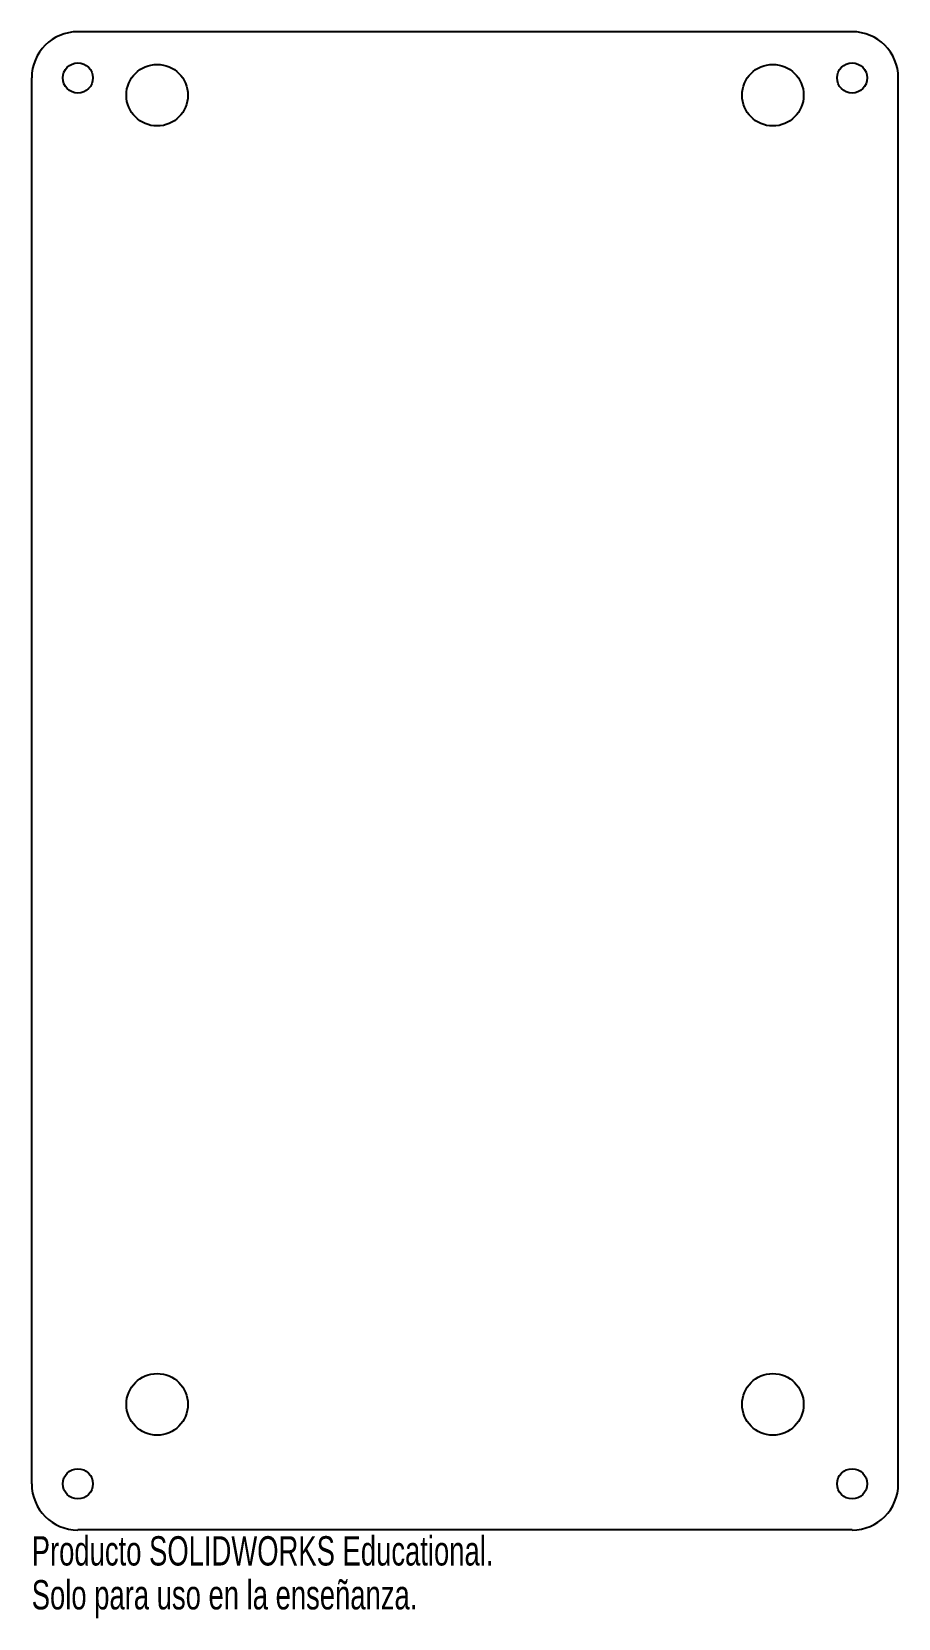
# Model space of a CAD drawing. Header units: inches. Extents: x -2.8 to 2.8, y 1.7 to 12.
import ezdxf

# ---------------------------------------------------------------- set-up
doc = ezdxf.new("R2010")
doc.units = ezdxf.units.IN
doc.header["$MEASUREMENT"] = 0
doc.styles.add('SLDTEXTSTYLE0', font='TXT', dxfattribs={"width": 0.7})

msp = doc.modelspace()

# ---------------------------------------------------------------- linework, layer by layer
at = {"color": 7, "linetype": 'Continuous', "lineweight": 25}
for p, q in [((2.515, 12.035), (-2.515, 12.035)), ((-2.815, 2.607), (-2.815, 11.735)), ((2.815, 2.607), (2.815, 11.735)), ((2.515, 2.308), (-2.515, 2.308))]:
    msp.add_line(p, q, dxfattribs=at)
for centre, radius in [((-2.515, 11.735), 0.098), ((-2, 11.623), 0.2), ((2, 11.623), 0.2), ((2.515, 11.735), 0.098), ((-2, 3.123), 0.2), ((2, 3.123), 0.2), ((-2.515, 2.607), 0.098), ((2.515, 2.607), 0.098)]:
    msp.add_circle(centre, radius, dxfattribs=at)
for centre, start, end in [((-2.515, 11.735), 90, 180), ((2.515, 11.735), 0, 90), ((-2.515, 2.607), 180, 270), ((2.515, 2.607), 270, 0)]:
    msp.add_arc(centre, 0.3, start, end, dxfattribs=at)

# ---------------------------------------------------------------- texts
at = {"color": 7, "linetype": 'Continuous', "char_height": 0.1903, "attachment_point": 1, "style": 'SLDTEXTSTYLE0'}
for s, insert in [('Producto SOLIDWORKS Educational.', (-2.815, 2.267)), ('Solo para uso en la enseñanza.', (-2.815, 1.982))]:
    msp.add_mtext(s, dxfattribs=dict(at, insert=insert))

doc.saveas('drawing.dxf')
